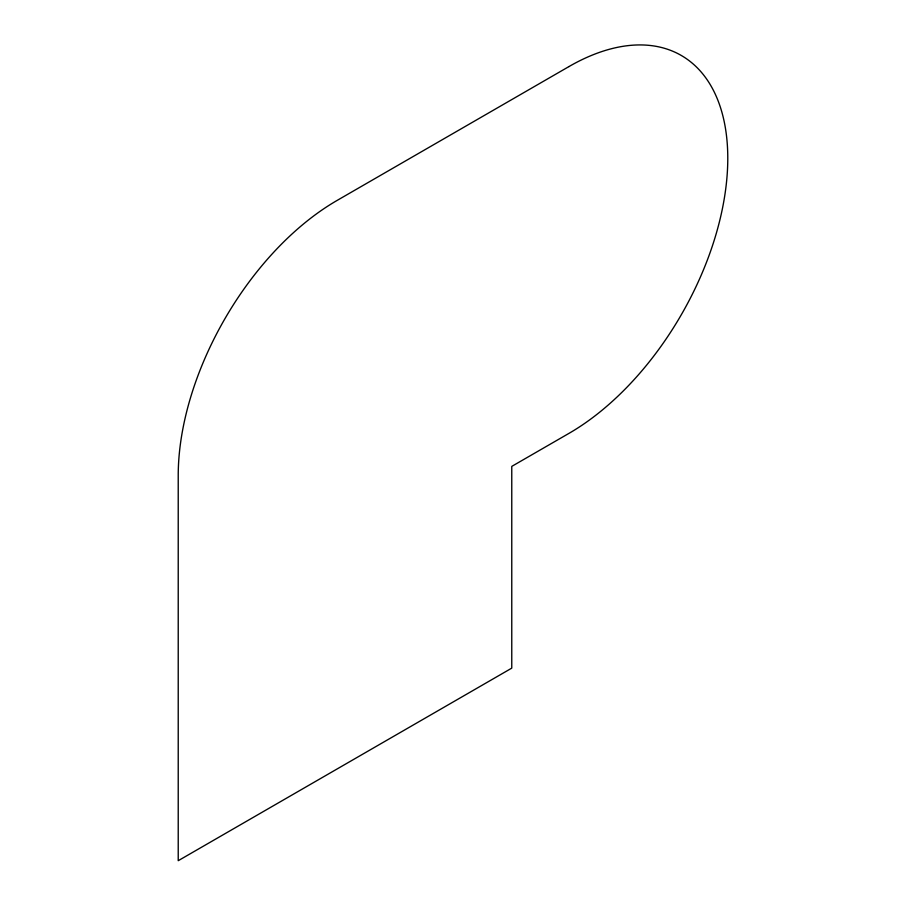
<?xml version="1.0" encoding="UTF-8"?>
<svg xmlns="http://www.w3.org/2000/svg" width="906" height="906" viewBox="0 0 906 906"><rect width="100%" height="100%" fill="white"/><g stroke="black" fill="none" stroke-linecap="round" stroke-linejoin="round"><path stroke-width="1.36" d="M568.945 66.58L337.055 200.464A224.62 129.683 -60 0 0 178.222 475.559L178.222 860.7L511.765 668.13L511.765 466.386L568.945 433.385A224.62 129.683 -60 0 0 727.778 158.278A224.62 129.683 -60 0 0 568.945 66.58"/></g></svg>
